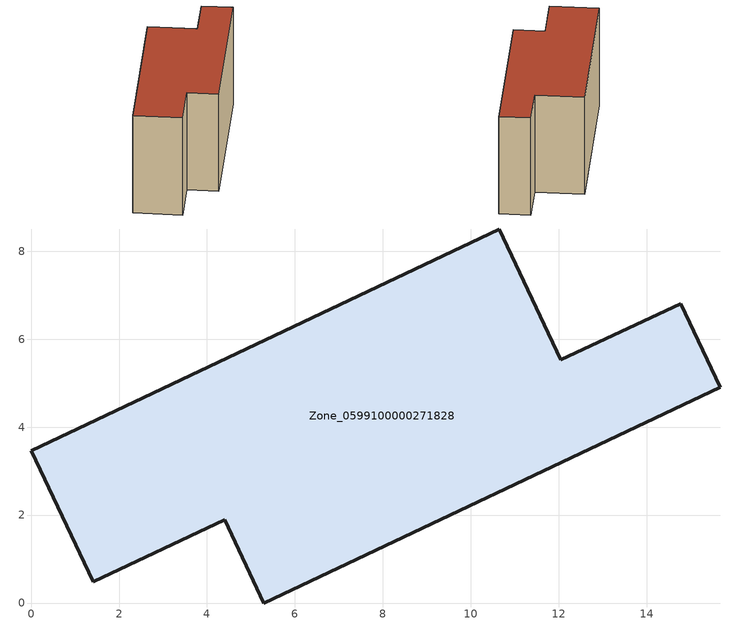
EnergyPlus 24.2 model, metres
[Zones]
Zone_0599100000271828
 floor ground (C_G): 12.05,5.53 14.78,6.81 15.68,4.91 5.29,0 4.4,1.89 1.41,0.48 0,3.46 10.65,8.51 z0
 wall outside (C_F): 10.65,8.51 0,3.46 1.41,0.48 4.4,1.89 5.29,0 15.68,4.91 14.78,6.81 12.05,5.53 10.65,8.51 z0:7.36
 roof outside (C_R): 12.05,5.53 10.65,8.51 0,3.46 1.41,0.48 4.4,1.89 5.29,0 15.68,4.91 14.78,6.81 z7.36
[BUILDING]
Pand.0599100000271828: North Axis=0; Terrain=City; Loads Convergence Tolerance Value=0.04; Temperature Convergence Tolerance Value=0.4; Solar Distribution=FullExterior; Maximum Number of Warmup Days=25; Minimum Number of Warmup Days=1
[Site:Location]
Rotterdam.The.Hague.AP_ZH_NLD Design_Conditions: Latitude=51.96; Longitude=4.45; Time Zone=1; Elevation=-4.5
[SITE:GROUNDTEMPERATURE:BUILDINGSURFACE]
18, 18, 18, 18, 18, 18, 18, 18, 18, 18, 18, 18
[MATERIAL] Thermal Absorptance=0.9; Solar Absorptance=0.7; Visible Absorptance=0.7
Name | Roughness | Thickness | Conductivity | Density | Specific Heat
G.TI.1975-1991 | MediumSmooth | 0.15 | 0.288461 | 540 | 1210
F.TI.1975-1991 | Rough | 0.3 | 0.230769 | 1920 | 840
R.TI.1975-1991 | MediumRough | 0.2 | 0.153846 | 1500 | 1000
[CONSTRUCTION]
C_G: G.TI.1975-1991
C_F: F.TI.1975-1991
C_R: R.TI.1975-1991
[ZONE]
Zone_0599100000271828: Type=1; Multiplier=1; Ceiling Height=Autocalculate; Volume=Autocalculate; Floor Area=autocalculate; Part of Total Floor Area=Yes
[ZONEINFILTRATION:DESIGNFLOWRATE]
Infil_Zone_0599100000271828: Zone or ZoneList or Space or SpaceList=Zone_0599100000271828; Schedule=AlwaysOn; Design Flow Rate Calculation Method=Flow/Area; Flow Rate per Floor Area=0.003; Constant Term Coefficient=1; Temperature Term Coefficient=0; Velocity Term Coefficient=0; Velocity Squared Term Coefficient=0
[HVACTEMPLATE:ZONE:IDEALLOADSAIRSYSTEM]
Zone_0599100000271828: Maximum Heating Supply Air Temperature=50; Minimum Cooling Supply Air Temperature=13; Maximum Heating Supply Air Humidity Ratio=0.0156; Minimum Cooling Supply Air Humidity Ratio=0.0077; Heating Limit=NoLimit; Cooling Limit=NoLimit; Dehumidification Control Type=ConstantSensibleHeatRatio; Cooling Sensible Heat Ratio=0.7; Dehumidification Setpoint=60; Humidification Control Type=None; Humidification Setpoint=30; Outdoor Air Method=None; Outdoor Air Flow Rate per Person=0.00944; Outdoor Air Flow Rate per Zone Floor Area=0; Outdoor Air Flow Rate per Zone=0; Demand Controlled Ventilation Type=None; Outdoor Air Economizer Type=NoEconomizer; Heat Recovery Type=None; Sensible Heat Recovery Effectiveness=0.7; Latent Heat Recovery Effectiveness=0.65
[ZONECONTROL:THERMOSTAT]
ThermostatControl_Zone_0599100000271828: Zone or ZoneList=Zone_0599100000271828; Control Type Schedule=DualSetpointControlType; Control 1=Thermostat_Zone_0599100000271828; Temperature Difference Between Cutout And Setpoint=0
[THERMOSTATSETPOINT:DUALSETPOINT]
Thermostat_Zone_0599100000271828: Heating Setpoint Temperature Schedule=HeatingSetpoint_Zone_0599100000271828; Cooling Setpoint Temperature Schedule=CoolingSetpoint_Zone_0599100000271828
[SCHEDULE:COMPACT]
HeatingSetpoint_Zone_0599100000271828: Through: 12/31, For: AllDays, Until: 24:00, 21
CoolingSetpoint_Zone_0599100000271828: Through: 12/31, For: AllDays, Until: 24:00, 24
DualSetpointControlType: Through: 12/31, For: AllDays, Until: 24:00, 4
AlwaysOn: Through: 12/31, For: AllDays, Until: 24:00, 1
